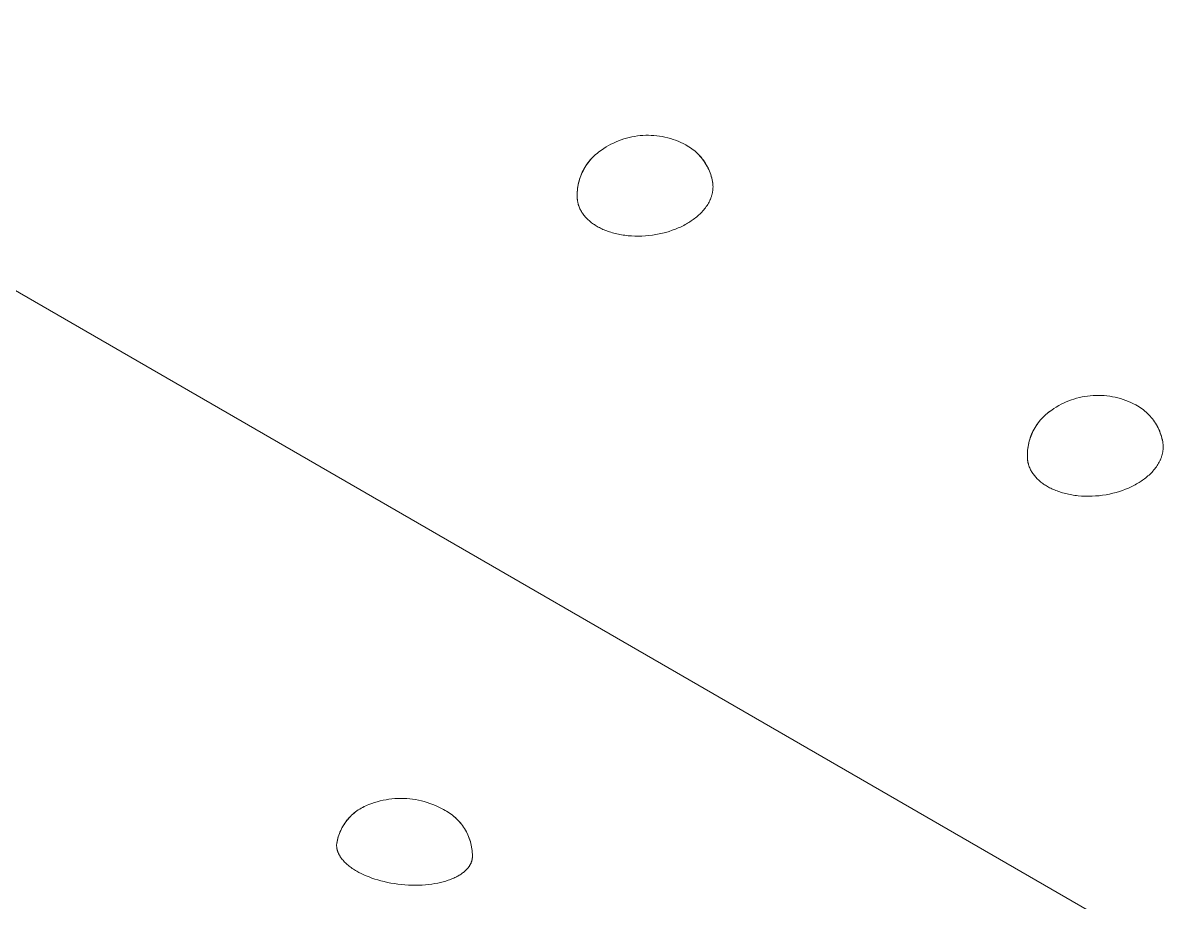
# Model space of a CAD drawing. Header units: inches. Extents: x -7 to 144, y -3 to 95.
# Drawn here: x 128.362 to 133.299, y 63.795 to 67.599 of the extents above; entities that cross this region are included whole.
import ezdxf

# ---------------------------------------------------------------- set-up
doc = ezdxf.new("R2010")
doc.units = ezdxf.units.IN
doc.layers.add('ZANO_R', color=7, linetype='Continuous', lineweight=0)

msp = doc.modelspace()

# ---------------------------------------------------------------- linework, layer by layer
at = {"layer": 'ZANO_R'}
for p, q in [((125.075, 68.32072), (133.14826, 63.65962)), ((130.93004, 67.08425), (130.94116, 67.08883)), ((130.93004, 67.08425), (130.94116, 67.08883)), ((130.94116, 67.08883), (130.95243, 67.09303)), ((130.94116, 67.08883), (130.95243, 67.09303)), ((130.95243, 67.09303), (130.96384, 67.09684)), ((130.95243, 67.09303), (130.96384, 67.09684)), ((130.96384, 67.09684), (130.97537, 67.10024)), ((130.96384, 67.09684), (130.97537, 67.10024)), ((130.97537, 67.10024), (130.98702, 67.10324)), ((130.97537, 67.10024), (130.98702, 67.10324)), ((130.98702, 67.10324), (130.99876, 67.10584)), ((130.98702, 67.10324), (130.99876, 67.10584)), ((130.99876, 67.10584), (131.01059, 67.10802)), ((130.99876, 67.10584), (131.01059, 67.10802)), ((131.01059, 67.10802), (131.02248, 67.10979)), ((131.01059, 67.10802), (131.02248, 67.10979)), ((131.02248, 67.10979), (131.03443, 67.11115)), ((131.02248, 67.10979), (131.03443, 67.11115)), ((131.03443, 67.11115), (131.04642, 67.11209)), ((131.03443, 67.11115), (131.04642, 67.11209)), ((131.04642, 67.11209), (131.05843, 67.11262)), ((131.04642, 67.11209), (131.05843, 67.11262)), ((131.05843, 67.11262), (131.07046, 67.11272)), ((131.05843, 67.11262), (131.07046, 67.11272)), ((131.07046, 67.11272), (131.08248, 67.11241)), ((131.07046, 67.11272), (131.08248, 67.11241)), ((131.08248, 67.11241), (131.09449, 67.11168)), ((131.08248, 67.11241), (131.09449, 67.11168)), ((131.09449, 67.11168), (131.10646, 67.11053)), ((131.09449, 67.11168), (131.10646, 67.11053)), ((131.10646, 67.11053), (131.11838, 67.10896)), ((131.10646, 67.11053), (131.11838, 67.10896)), ((131.11838, 67.10896), (131.13024, 67.10698)), ((131.11838, 67.10896), (131.13024, 67.10698)), ((131.13024, 67.10698), (131.14203, 67.1046)), ((131.13024, 67.10698), (131.14203, 67.1046)), ((131.14203, 67.1046), (131.15373, 67.1018)), ((131.14203, 67.1046), (131.15373, 67.1018)), ((131.15373, 67.1018), (131.16532, 67.09859)), ((131.15373, 67.1018), (131.16532, 67.09859)), ((131.16532, 67.09859), (131.17679, 67.09499)), ((131.16532, 67.09859), (131.17679, 67.09499)), ((131.17679, 67.09499), (131.18813, 67.09099)), ((131.17679, 67.09499), (131.18813, 67.09099)), ((131.18813, 67.09099), (131.19933, 67.08659)), ((131.18813, 67.09099), (131.19933, 67.08659)), ((131.19933, 67.08659), (131.21036, 67.08181)), ((131.19933, 67.08659), (131.21036, 67.08181)), ((130.84777, 67.03446), (130.85411, 67.03949)), ((130.8479, 67.03456), (130.8542, 67.03955)), ((130.85411, 67.03949), (130.86062, 67.0443)), ((130.8542, 67.03955), (130.86067, 67.04433)), ((130.86062, 67.0443), (130.86729, 67.04888)), ((130.86067, 67.04433), (130.86729, 67.04888)), ((130.86729, 67.04888), (130.87722, 67.05567)), ((130.86729, 67.04888), (130.87722, 67.05567)), ((130.87722, 67.05567), (130.88737, 67.06212)), ((130.87722, 67.05567), (130.88737, 67.06212)), ((130.88737, 67.06212), (130.89775, 67.0682)), ((130.88737, 67.06212), (130.89775, 67.0682)), ((130.89775, 67.0682), (130.90832, 67.07392)), ((130.89775, 67.0682), (130.90832, 67.07392)), ((130.90832, 67.07392), (130.91909, 67.07927)), ((130.90832, 67.07392), (130.91909, 67.07927)), ((130.91909, 67.07927), (130.93004, 67.08425)), ((130.91909, 67.07927), (130.93004, 67.08425)), ((131.21036, 67.08181), (131.22122, 67.07665)), ((131.21036, 67.08181), (131.22122, 67.07665)), ((131.22122, 67.07665), (131.2319, 67.07112)), ((131.22122, 67.07665), (131.2319, 67.07112)), ((131.2319, 67.07112), (131.23871, 67.06732)), ((131.2319, 67.07112), (131.23874, 67.06731)), ((131.23871, 67.06732), (131.24539, 67.06329)), ((131.23874, 67.06731), (131.24544, 67.06326)), ((131.24539, 67.06329), (131.25193, 67.05903)), ((131.24544, 67.06326), (131.25201, 67.05899)), ((131.25193, 67.05903), (131.25832, 67.05455)), ((131.25201, 67.05899), (131.25841, 67.05449)), ((131.25832, 67.05455), (131.26454, 67.04985)), ((131.25841, 67.05449), (131.26466, 67.04977)), ((131.26454, 67.04985), (131.27061, 67.04494)), ((131.26466, 67.04977), (131.27074, 67.04484)), ((131.27061, 67.04494), (131.27649, 67.03983)), ((131.27074, 67.04484), (131.27665, 67.0397)), ((131.27649, 67.03983), (131.2822, 67.03451)), ((131.27665, 67.0397), (131.28238, 67.03436)), ((130.79987, 66.98084), (130.80436, 66.9875)), ((130.804, 66.98703), (130.80873, 66.9936)), ((130.80436, 66.9875), (130.80908, 66.99401)), ((130.80873, 66.9936), (130.81369, 66.99999)), ((130.80908, 66.99401), (130.81401, 67.00036)), ((130.81369, 66.99999), (130.81887, 67.00622)), ((130.81401, 67.00036), (130.81916, 67.00653)), ((130.81887, 67.00622), (130.82425, 67.01226)), ((130.81916, 67.00653), (130.82452, 67.01252)), ((130.82425, 67.01226), (130.82984, 67.01811)), ((130.82452, 67.01252), (130.83008, 67.01833)), ((130.82984, 67.01811), (130.83563, 67.02377)), ((130.83008, 67.01833), (130.83584, 67.02394)), ((130.83563, 67.02377), (130.84161, 67.02922)), ((130.83584, 67.02394), (130.84178, 67.02935)), ((130.84161, 67.02922), (130.84777, 67.03446)), ((130.84178, 67.02935), (130.8479, 67.03456)), ((131.2822, 67.03451), (131.28773, 67.029)), ((131.28238, 67.03436), (131.28792, 67.02882)), ((131.28773, 67.029), (131.29306, 67.02331)), ((131.28792, 67.02882), (131.29326, 67.02309)), ((131.29306, 67.02331), (131.29819, 67.01743)), ((131.29326, 67.02309), (131.2984, 67.01719)), ((131.29819, 67.01743), (131.30311, 67.01138)), ((131.2984, 67.01719), (131.30333, 67.01111)), ((131.30311, 67.01138), (131.30782, 67.00516)), ((131.30333, 67.01111), (131.30805, 67.00486)), ((131.30782, 67.00516), (131.31232, 66.99879)), ((131.30805, 67.00486), (131.31255, 66.99845)), ((131.31232, 66.99879), (131.31659, 66.99226)), ((131.31255, 66.99845), (131.31683, 66.99189)), ((131.31659, 66.99226), (131.32064, 66.98559)), ((131.31683, 66.99189), (131.32088, 66.98519)), ((130.77513, 66.93044), (130.77791, 66.93798)), ((130.77755, 66.93709), (130.78058, 66.94459)), ((130.77791, 66.93798), (130.78095, 66.94542)), ((130.78058, 66.94459), (130.78387, 66.95199)), ((130.78095, 66.94542), (130.78425, 66.95276)), ((130.78387, 66.95199), (130.78741, 66.95927)), ((130.78425, 66.95276), (130.78779, 66.95997)), ((130.78741, 66.95927), (130.7912, 66.96642)), ((130.78779, 66.95997), (130.79158, 66.96706)), ((130.7912, 66.96642), (130.79523, 66.97344)), ((130.79158, 66.96706), (130.7956, 66.97402)), ((130.79523, 66.97344), (130.7995, 66.98031)), ((130.7956, 66.97402), (130.79987, 66.98084)), ((130.7995, 66.98031), (130.804, 66.98703)), ((131.32064, 66.98559), (131.32445, 66.97879)), ((131.32088, 66.98519), (131.32469, 66.97835)), ((131.32445, 66.97879), (131.32803, 66.97185)), ((131.32469, 66.97835), (131.32826, 66.97138)), ((131.32803, 66.97185), (131.33136, 66.9648)), ((131.32826, 66.97138), (131.33159, 66.9643)), ((131.33136, 66.9648), (131.33446, 66.95764)), ((131.33159, 66.9643), (131.33467, 66.9571)), ((131.33446, 66.95764), (131.3373, 66.95037)), ((131.33467, 66.9571), (131.33751, 66.9498)), ((131.3373, 66.95037), (131.33989, 66.94302)), ((131.33751, 66.9498), (131.34008, 66.9424)), ((131.33989, 66.94302), (131.34222, 66.93557)), ((131.34008, 66.9424), (131.3424, 66.93492)), ((130.7638, 66.88227), (130.76495, 66.89028)), ((130.76395, 66.88361), (130.76514, 66.89156)), ((130.76495, 66.89028), (130.76637, 66.89825)), ((130.76514, 66.89156), (130.76661, 66.89946)), ((130.76637, 66.89825), (130.76807, 66.90616)), ((130.76661, 66.89946), (130.76834, 66.90731)), ((130.76807, 66.90616), (130.77004, 66.91401)), ((130.76834, 66.90731), (130.77034, 66.9151)), ((130.77004, 66.91401), (130.77228, 66.92179)), ((130.77034, 66.9151), (130.7726, 66.92281)), ((130.77228, 66.92179), (130.77479, 66.92948)), ((130.7726, 66.92281), (130.77513, 66.93044)), ((130.77479, 66.92948), (130.77755, 66.93709)), ((131.34222, 66.93557), (131.3443, 66.92805)), ((131.3424, 66.93492), (131.34446, 66.92737)), ((131.3443, 66.92805), (131.34612, 66.92047)), ((131.34446, 66.92737), (131.34626, 66.91975)), ((131.34612, 66.92047), (131.34767, 66.91282)), ((131.34626, 66.91975), (131.34779, 66.91207)), ((131.34767, 66.91282), (131.34896, 66.90513)), ((131.34779, 66.91207), (131.34905, 66.90434)), ((131.34935, 66.90167), (131.34905, 66.90434)), ((131.34958, 66.89899), (131.34935, 66.90167)), ((131.34976, 66.8963), (131.34958, 66.89899)), ((131.34987, 66.89361), (131.34976, 66.8963)), ((131.34993, 66.89091), (131.34987, 66.89361)), ((131.34993, 66.88821), (131.34993, 66.89091)), ((130.76191, 66.85154), (130.76201, 66.85958)), ((130.76209, 66.84351), (130.76191, 66.85154)), ((130.76197, 66.84998), (130.76201, 66.85807)), ((130.76221, 66.84189), (130.76197, 66.84998)), ((130.76201, 66.85958), (130.76238, 66.86761)), ((130.76201, 66.85807), (130.76233, 66.86616)), ((130.76254, 66.83548), (130.76209, 66.84351)), ((130.76273, 66.83381), (130.76221, 66.84189)), ((130.76233, 66.86616), (130.76292, 66.87423)), ((130.76238, 66.86761), (130.76303, 66.87562)), ((130.76292, 66.87423), (130.7638, 66.88227)), ((130.76303, 66.87562), (130.76395, 66.88361)), ((131.33906, 66.83708), (131.34013, 66.83971)), ((131.34013, 66.83971), (131.34115, 66.84236)), ((131.34115, 66.84236), (131.34211, 66.84502)), ((131.34211, 66.84502), (131.34302, 66.84768)), ((131.34302, 66.84768), (131.34388, 66.85035)), ((131.34388, 66.85035), (131.34468, 66.85303)), ((131.34468, 66.85303), (131.34542, 66.85572)), ((131.34542, 66.85572), (131.34611, 66.85841)), ((131.34611, 66.85841), (131.34675, 66.86111)), ((131.34675, 66.86111), (131.34732, 66.86381)), ((131.34732, 66.86381), (131.34785, 66.86652)), ((131.34785, 66.86652), (131.34831, 66.86923)), ((131.34831, 66.86923), (131.34871, 66.87194)), ((131.34871, 66.87194), (131.34906, 66.87465)), ((131.34906, 66.87465), (131.34935, 66.87737)), ((131.34935, 66.87737), (131.34959, 66.88008)), ((131.34959, 66.88008), (131.34976, 66.88279)), ((131.34976, 66.88279), (131.34988, 66.8855)), ((131.34988, 66.8855), (131.34993, 66.88821)), ((130.76273, 66.83381), (130.76302, 66.83158)), ((130.76302, 66.83158), (130.76335, 66.82936)), ((130.76335, 66.82936), (130.76372, 66.82714)), ((130.76372, 66.82714), (130.76413, 66.82493)), ((130.76413, 66.82493), (130.76458, 66.82273)), ((130.76458, 66.82273), (130.76507, 66.82053)), ((130.76507, 66.82053), (130.7656, 66.81835)), ((130.7656, 66.81835), (130.76617, 66.81617)), ((130.76617, 66.81617), (130.76677, 66.814)), ((130.76677, 66.814), (130.76742, 66.81184)), ((130.76742, 66.81184), (130.76811, 66.80969)), ((130.76811, 66.80969), (130.76883, 66.80756)), ((130.76883, 66.80756), (130.77039, 66.80332)), ((130.77039, 66.80332), (130.7721, 66.79912)), ((130.7721, 66.79912), (130.77396, 66.79498)), ((130.77396, 66.79498), (130.77597, 66.79089)), ((130.77597, 66.79089), (130.77811, 66.78685)), ((131.30573, 66.78529), (131.30969, 66.78986)), ((131.30969, 66.78986), (131.31351, 66.79452)), ((131.31351, 66.79452), (131.31718, 66.79926)), ((131.31718, 66.79926), (131.32068, 66.80408)), ((131.32068, 66.80408), (131.32402, 66.80898)), ((131.32402, 66.80898), (131.32718, 66.81395)), ((131.32718, 66.81395), (131.33016, 66.81898)), ((131.33016, 66.81898), (131.33295, 66.82409)), ((131.33295, 66.82409), (131.33555, 66.82924)), ((131.33555, 66.82924), (131.33677, 66.83184)), ((131.33677, 66.83184), (131.33794, 66.83446)), ((131.33794, 66.83446), (131.33906, 66.83708)), ((130.77811, 66.78685), (130.78039, 66.78288)), ((130.78039, 66.78288), (130.78281, 66.77896)), ((130.78281, 66.77896), (130.78536, 66.77511)), ((130.78536, 66.77511), (130.78803, 66.77133)), ((130.78803, 66.77133), (130.79083, 66.76761)), ((130.79083, 66.76761), (130.79375, 66.76396)), ((130.79375, 66.76396), (130.79678, 66.76038)), ((130.79678, 66.76038), (130.79992, 66.75688)), ((130.79992, 66.75688), (130.80317, 66.75345)), ((130.80317, 66.75345), (130.80652, 66.7501)), ((130.80652, 66.7501), (130.80997, 66.74683)), ((130.80997, 66.74683), (130.81351, 66.74363)), ((130.81351, 66.74363), (130.81714, 66.74051)), ((130.81714, 66.74051), (130.82086, 66.73747)), ((131.25031, 66.73869), (131.25525, 66.74194)), ((131.25525, 66.74194), (131.26004, 66.74522)), ((131.26004, 66.74522), (131.26468, 66.74853)), ((131.26468, 66.74853), (131.26963, 66.75221)), ((131.26963, 66.75221), (131.27449, 66.75599)), ((131.27449, 66.75599), (131.27927, 66.75987)), ((131.27927, 66.75987), (131.28396, 66.76386)), ((131.28396, 66.76386), (131.28855, 66.76795)), ((131.28855, 66.76795), (131.29302, 66.77214)), ((131.29302, 66.77214), (131.29738, 66.77643)), ((131.29738, 66.77643), (131.30162, 66.78082)), ((131.30162, 66.78082), (131.30573, 66.78529)), ((130.82086, 66.73747), (130.82465, 66.73452)), ((130.82465, 66.73452), (130.82852, 66.73164)), ((130.82852, 66.73164), (130.83246, 66.72885)), ((130.83246, 66.72885), (130.83647, 66.72613)), ((130.83647, 66.72613), (130.84054, 66.7235)), ((130.84054, 66.7235), (130.84466, 66.72095)), ((130.84466, 66.72095), (130.84884, 66.71848)), ((130.84884, 66.71848), (130.85353, 66.71585)), ((130.85353, 66.71585), (130.85835, 66.71326)), ((130.85835, 66.71326), (130.86333, 66.71073)), ((130.86333, 66.71073), (130.86844, 66.70826)), ((130.86844, 66.70826), (130.87369, 66.70586)), ((130.87369, 66.70586), (130.87909, 66.70352)), ((130.87909, 66.70352), (130.88462, 66.70125)), ((130.88462, 66.70125), (130.89029, 66.69906)), ((130.89029, 66.69906), (130.89609, 66.69695)), ((130.89609, 66.69695), (130.90203, 66.69492)), ((130.90203, 66.69492), (130.90809, 66.69298)), ((130.90809, 66.69298), (130.91428, 66.69113)), ((130.91428, 66.69113), (130.9206, 66.68937)), ((131.13195, 66.68908), (131.14626, 66.69283)), ((131.14626, 66.69283), (131.16023, 66.697)), ((131.16023, 66.697), (131.17381, 66.70156)), ((131.17381, 66.70156), (131.18696, 66.70649)), ((131.18696, 66.70649), (131.19965, 66.71175)), ((131.19965, 66.71175), (131.20581, 66.71449)), ((131.20581, 66.71449), (131.21185, 66.71731)), ((131.21185, 66.71731), (131.21775, 66.72019)), ((131.21775, 66.72019), (131.22352, 66.72314)), ((131.22352, 66.72314), (131.22916, 66.72615)), ((131.22916, 66.72615), (131.23466, 66.72921)), ((131.23466, 66.72921), (131.24002, 66.73233)), ((131.24002, 66.73233), (131.24523, 66.73549)), ((131.24523, 66.73549), (131.25031, 66.73869)), ((130.9206, 66.68937), (130.92703, 66.68771)), ((130.92703, 66.68771), (130.93358, 66.68614)), ((130.93358, 66.68614), (130.94023, 66.68469)), ((130.94023, 66.68469), (130.947, 66.68333)), ((130.947, 66.68333), (130.95386, 66.68209)), ((130.95386, 66.68209), (130.96082, 66.68096)), ((130.96082, 66.68096), (130.96787, 66.67994)), ((130.96787, 66.67994), (130.975, 66.67904)), ((130.975, 66.67904), (130.98221, 66.67826)), ((130.98221, 66.67826), (130.99684, 66.67707)), ((130.99684, 66.67707), (131.01171, 66.67637)), ((131.01171, 66.67637), (131.02675, 66.67618)), ((131.02675, 66.67618), (131.04191, 66.67651)), ((131.04191, 66.67651), (131.05712, 66.67735)), ((131.05712, 66.67735), (131.07233, 66.67871)), ((131.07233, 66.67871), (131.08748, 66.68057)), ((131.08748, 66.68057), (131.10251, 66.68293)), ((131.10251, 66.68293), (131.11735, 66.68578)), ((131.11735, 66.68578), (131.13195, 66.68908)), ((132.85704, 65.94883), (132.86781, 65.95418)), ((132.85704, 65.94883), (132.86781, 65.95418)), ((132.86781, 65.95418), (132.87876, 65.95915)), ((132.86781, 65.95418), (132.87876, 65.95915)), ((132.87876, 65.95915), (132.88988, 65.96374)), ((132.87876, 65.95915), (132.88988, 65.96374)), ((132.88988, 65.96374), (132.90115, 65.96794)), ((132.88988, 65.96374), (132.90115, 65.96794)), ((132.90115, 65.96794), (132.91256, 65.97174)), ((132.90115, 65.96794), (132.91256, 65.97174)), ((132.91256, 65.97174), (132.92409, 65.97515)), ((132.91256, 65.97174), (132.92409, 65.97515)), ((132.92409, 65.97515), (132.93574, 65.97815)), ((132.92409, 65.97515), (132.93574, 65.97815)), ((132.93574, 65.97815), (132.94748, 65.98074)), ((132.93574, 65.97815), (132.94748, 65.98074)), ((132.94748, 65.98074), (132.95931, 65.98293)), ((132.94748, 65.98074), (132.95931, 65.98293)), ((132.95931, 65.98293), (132.9712, 65.9847)), ((132.95931, 65.98293), (132.9712, 65.9847)), ((132.9712, 65.9847), (132.98315, 65.98606)), ((132.9712, 65.9847), (132.98315, 65.98606)), ((132.98315, 65.98606), (132.99514, 65.987)), ((132.98315, 65.98606), (132.99514, 65.987)), ((132.99514, 65.987), (133.00715, 65.98752)), ((132.99514, 65.987), (133.00715, 65.98752)), ((133.00715, 65.98752), (133.01918, 65.98763)), ((133.00715, 65.98752), (133.01918, 65.98763)), ((133.01918, 65.98763), (133.0312, 65.98731)), ((133.01918, 65.98763), (133.0312, 65.98731)), ((133.0312, 65.98731), (133.04321, 65.98658)), ((133.0312, 65.98731), (133.04321, 65.98658)), ((133.04321, 65.98658), (133.05518, 65.98543)), ((133.04321, 65.98658), (133.05518, 65.98543)), ((133.05518, 65.98543), (133.0671, 65.98387)), ((133.05518, 65.98543), (133.0671, 65.98387)), ((133.0671, 65.98387), (133.07896, 65.98189)), ((133.0671, 65.98387), (133.07896, 65.98189)), ((133.07896, 65.98189), (133.09075, 65.9795)), ((133.07896, 65.98189), (133.09075, 65.9795)), ((133.09075, 65.9795), (133.10245, 65.9767)), ((133.09075, 65.9795), (133.10245, 65.9767)), ((133.10245, 65.9767), (133.11404, 65.9735)), ((133.10245, 65.9767), (133.11404, 65.9735)), ((133.11404, 65.9735), (133.12551, 65.96989)), ((133.11404, 65.9735), (133.12551, 65.96989)), ((133.12551, 65.96989), (133.13685, 65.96589)), ((133.12551, 65.96989), (133.13685, 65.96589)), ((133.13685, 65.96589), (133.14805, 65.9615)), ((133.13685, 65.96589), (133.14805, 65.9615)), ((133.14805, 65.9615), (133.15908, 65.95672)), ((133.14805, 65.9615), (133.15908, 65.95672)), ((133.15908, 65.95672), (133.16994, 65.95156)), ((133.15908, 65.95672), (133.16994, 65.95156)), ((133.16994, 65.95156), (133.18062, 65.94602)), ((133.16994, 65.95156), (133.18062, 65.94602)), ((132.78435, 65.89867), (132.79033, 65.90413)), ((132.78456, 65.89884), (132.7905, 65.90426)), ((132.79033, 65.90413), (132.79649, 65.90937)), ((132.7905, 65.90426), (132.79662, 65.90946)), ((132.79649, 65.90937), (132.80283, 65.9144)), ((132.79662, 65.90946), (132.80292, 65.91446)), ((132.80283, 65.9144), (132.80934, 65.91921)), ((132.80292, 65.91446), (132.80939, 65.91923)), ((132.80934, 65.91921), (132.81601, 65.92379)), ((132.80939, 65.91923), (132.81601, 65.92379)), ((132.81601, 65.92379), (132.82594, 65.93058)), ((132.81601, 65.92379), (132.82594, 65.93058)), ((132.82594, 65.93058), (132.83609, 65.93702)), ((132.82594, 65.93058), (132.83609, 65.93702)), ((132.83609, 65.93702), (132.84647, 65.94311)), ((132.83609, 65.93702), (132.84647, 65.94311)), ((132.84647, 65.94311), (132.85704, 65.94883)), ((132.84647, 65.94311), (132.85704, 65.94883)), ((133.18062, 65.94602), (133.18743, 65.94222)), ((133.18062, 65.94602), (133.18746, 65.94221)), ((133.18743, 65.94222), (133.19411, 65.9382)), ((133.18746, 65.94221), (133.19417, 65.93817)), ((133.19411, 65.9382), (133.20065, 65.93394)), ((133.19417, 65.93817), (133.20073, 65.93389)), ((133.20065, 65.93394), (133.20704, 65.92946)), ((133.20073, 65.93389), (133.20713, 65.92939)), ((133.20704, 65.92946), (133.21326, 65.92476)), ((133.20713, 65.92939), (133.21338, 65.92467)), ((133.21326, 65.92476), (133.21933, 65.91985)), ((133.21338, 65.92467), (133.21946, 65.91974)), ((133.21933, 65.91985), (133.22522, 65.91473)), ((133.21946, 65.91974), (133.22537, 65.9146)), ((133.22522, 65.91473), (133.23092, 65.90942)), ((133.22537, 65.9146), (133.2311, 65.90926)), ((133.23092, 65.90942), (133.23645, 65.90391)), ((133.2311, 65.90926), (133.23664, 65.90372)), ((133.23645, 65.90391), (133.24178, 65.89821)), ((133.23664, 65.90372), (133.24198, 65.898)), ((132.74395, 65.84834), (132.74822, 65.85522)), ((132.74432, 65.84893), (132.74859, 65.85574)), ((132.74822, 65.85522), (132.75272, 65.86194)), ((132.74859, 65.85574), (132.75308, 65.86241)), ((132.75272, 65.86194), (132.75746, 65.8685)), ((132.75308, 65.86241), (132.7578, 65.86892)), ((132.75746, 65.8685), (132.76241, 65.8749)), ((132.7578, 65.86892), (132.76273, 65.87526)), ((132.76241, 65.8749), (132.76759, 65.88112)), ((132.76273, 65.87526), (132.76788, 65.88143)), ((132.76759, 65.88112), (132.77297, 65.88716)), ((132.76788, 65.88143), (132.77324, 65.88743)), ((132.77297, 65.88716), (132.77856, 65.89302)), ((132.77324, 65.88743), (132.7788, 65.89323)), ((132.77856, 65.89302), (132.78435, 65.89867)), ((132.7788, 65.89323), (132.78456, 65.89884)), ((133.24178, 65.89821), (133.24691, 65.89233)), ((133.24198, 65.898), (133.24712, 65.89209)), ((133.24691, 65.89233), (133.25183, 65.88628)), ((133.24712, 65.89209), (133.25205, 65.88601)), ((133.25183, 65.88628), (133.25654, 65.88007)), ((133.25205, 65.88601), (133.25677, 65.87977)), ((133.25654, 65.88007), (133.26104, 65.87369)), ((133.25677, 65.87977), (133.26127, 65.87336)), ((133.26104, 65.87369), (133.26531, 65.86717)), ((133.26127, 65.87336), (133.26555, 65.8668)), ((133.26531, 65.86717), (133.26936, 65.8605)), ((133.26555, 65.8668), (133.2696, 65.8601)), ((133.26936, 65.8605), (133.27317, 65.85369)), ((133.2696, 65.8601), (133.27341, 65.85326)), ((133.27317, 65.85369), (133.27675, 65.84676)), ((133.27341, 65.85326), (133.27698, 65.84629)), ((132.721, 65.7967), (132.72351, 65.80439)), ((132.72132, 65.79772), (132.72385, 65.80535)), ((132.72351, 65.80439), (132.72628, 65.81199)), ((132.72385, 65.80535), (132.72663, 65.81289)), ((132.72628, 65.81199), (132.7293, 65.8195)), ((132.72663, 65.81289), (132.72967, 65.82033)), ((132.7293, 65.8195), (132.73259, 65.82689)), ((132.72967, 65.82033), (132.73297, 65.82766)), ((132.73259, 65.82689), (132.73613, 65.83417)), ((132.73297, 65.82766), (132.73651, 65.83488)), ((132.73613, 65.83417), (132.73992, 65.84132)), ((132.73651, 65.83488), (132.7403, 65.84197)), ((132.73992, 65.84132), (132.74395, 65.84834)), ((132.7403, 65.84197), (132.74432, 65.84893)), ((133.27675, 65.84676), (133.28009, 65.83971)), ((133.27698, 65.84629), (133.28031, 65.8392)), ((133.28009, 65.83971), (133.28318, 65.83255)), ((133.28031, 65.8392), (133.2834, 65.832)), ((133.28318, 65.83255), (133.28602, 65.82528)), ((133.2834, 65.832), (133.28623, 65.8247)), ((133.28602, 65.82528), (133.28861, 65.81792)), ((133.28623, 65.8247), (133.2888, 65.81731)), ((133.28861, 65.81792), (133.29094, 65.81048)), ((133.2888, 65.81731), (133.29112, 65.80983)), ((133.29094, 65.81048), (133.29302, 65.80296)), ((133.29112, 65.80983), (133.29318, 65.80228)), ((133.29302, 65.80296), (133.29484, 65.79537)), ((132.71165, 65.74913), (132.71252, 65.75718)), ((132.71175, 65.75053), (132.71267, 65.75851)), ((132.71252, 65.75718), (132.71367, 65.76519)), ((132.71267, 65.75851), (132.71386, 65.76646)), ((132.71367, 65.76519), (132.71509, 65.77316)), ((132.71386, 65.76646), (132.71533, 65.77437)), ((132.71509, 65.77316), (132.71679, 65.78107)), ((132.71533, 65.77437), (132.71706, 65.78222)), ((132.71679, 65.78107), (132.71876, 65.78892)), ((132.71706, 65.78222), (132.71906, 65.79)), ((132.71876, 65.78892), (132.721, 65.7967)), ((132.71906, 65.79), (132.72132, 65.79772)), ((133.29318, 65.80228), (133.29498, 65.79465)), ((133.29484, 65.79537), (133.29639, 65.78773)), ((133.29498, 65.79465), (133.29651, 65.78698)), ((133.29639, 65.78773), (133.29768, 65.78003)), ((133.29651, 65.78698), (133.29777, 65.77925)), ((133.29777, 65.77925), (133.29807, 65.77657)), ((133.29807, 65.77657), (133.2983, 65.77389)), ((133.29831, 65.75498), (133.29807, 65.75227)), ((133.2983, 65.77389), (133.29848, 65.77121)), ((133.29848, 65.7577), (133.29831, 65.75498)), ((133.29848, 65.77121), (133.29859, 65.76851)), ((133.2986, 65.7604), (133.29848, 65.7577)), ((133.29859, 65.76851), (133.29865, 65.76581)), ((133.29865, 65.76311), (133.2986, 65.7604)), ((133.29865, 65.76581), (133.29865, 65.76311)), ((132.71063, 65.72645), (132.71073, 65.73449)), ((132.71081, 65.71841), (132.71063, 65.72645)), ((132.71069, 65.72488), (132.71073, 65.73298)), ((132.71093, 65.7168), (132.71069, 65.72488)), ((132.71073, 65.73449), (132.7111, 65.74252)), ((132.71073, 65.73298), (132.71105, 65.74106)), ((132.71126, 65.71038), (132.71081, 65.71841)), ((132.71145, 65.70872), (132.71093, 65.7168)), ((132.71105, 65.74106), (132.71165, 65.74913)), ((132.7111, 65.74252), (132.71175, 65.75053)), ((132.71174, 65.70649), (132.71145, 65.70872)), ((132.71207, 65.70426), (132.71174, 65.70649)), ((132.71244, 65.70205), (132.71207, 65.70426)), ((133.28427, 65.70415), (133.28167, 65.69899)), ((133.28549, 65.70675), (133.28427, 65.70415)), ((133.28666, 65.70936), (133.28549, 65.70675)), ((133.28778, 65.71199), (133.28666, 65.70936)), ((133.28885, 65.71462), (133.28778, 65.71199)), ((133.28987, 65.71727), (133.28885, 65.71462)), ((133.29083, 65.71992), (133.28987, 65.71727)), ((133.29174, 65.72259), (133.29083, 65.71992)), ((133.2926, 65.72526), (133.29174, 65.72259)), ((133.2934, 65.72794), (133.2926, 65.72526)), ((133.29414, 65.73063), (133.2934, 65.72794)), ((133.29483, 65.73332), (133.29414, 65.73063)), ((133.29547, 65.73602), (133.29483, 65.73332)), ((133.29605, 65.73872), (133.29547, 65.73602)), ((133.29657, 65.74143), (133.29605, 65.73872)), ((133.29703, 65.74413), (133.29657, 65.74143)), ((133.29744, 65.74685), (133.29703, 65.74413)), ((133.29778, 65.74956), (133.29744, 65.74685)), ((133.29807, 65.75227), (133.29778, 65.74956)), ((132.71285, 65.69983), (132.71244, 65.70205)), ((132.7133, 65.69763), (132.71285, 65.69983)), ((132.71379, 65.69544), (132.7133, 65.69763)), ((132.71432, 65.69325), (132.71379, 65.69544)), ((132.71489, 65.69107), (132.71432, 65.69325)), ((132.71549, 65.68891), (132.71489, 65.69107)), ((132.71614, 65.68675), (132.71549, 65.68891)), ((132.71683, 65.6846), (132.71614, 65.68675)), ((132.71755, 65.68246), (132.71683, 65.6846)), ((132.71911, 65.67822), (132.71755, 65.68246)), ((132.72082, 65.67403), (132.71911, 65.67822)), ((132.72268, 65.66988), (132.72082, 65.67403)), ((132.72469, 65.66579), (132.72268, 65.66988)), ((132.72683, 65.66176), (132.72469, 65.66579)), ((132.72911, 65.65778), (132.72683, 65.66176)), ((132.73153, 65.65387), (132.72911, 65.65778)), ((133.25034, 65.65572), (133.24611, 65.65134)), ((133.25445, 65.6602), (133.25034, 65.65572)), ((133.25841, 65.66477), (133.25445, 65.6602)), ((133.26223, 65.66943), (133.25841, 65.66477)), ((133.2659, 65.67417), (133.26223, 65.66943)), ((133.2694, 65.67899), (133.2659, 65.67417)), ((133.27274, 65.68388), (133.2694, 65.67899)), ((133.2759, 65.68885), (133.27274, 65.68388)), ((133.27888, 65.69389), (133.2759, 65.68885)), ((133.28167, 65.69899), (133.27888, 65.69389)), ((132.73408, 65.65002), (132.73153, 65.65387)), ((132.73675, 65.64623), (132.73408, 65.65002)), ((132.73955, 65.64251), (132.73675, 65.64623)), ((132.74247, 65.63887), (132.73955, 65.64251)), ((132.7455, 65.63529), (132.74247, 65.63887)), ((132.74864, 65.63179), (132.7455, 65.63529)), ((132.75189, 65.62836), (132.74864, 65.63179)), ((132.75524, 65.62501), (132.75189, 65.62836)), ((132.75869, 65.62173), (132.75524, 65.62501)), ((132.76223, 65.61854), (132.75869, 65.62173)), ((132.76586, 65.61542), (132.76223, 65.61854)), ((132.76958, 65.61238), (132.76586, 65.61542)), ((132.77337, 65.60942), (132.76958, 65.61238)), ((132.77724, 65.60655), (132.77337, 65.60942)), ((132.78118, 65.60375), (132.77724, 65.60655)), ((133.18874, 65.60723), (133.18338, 65.60412)), ((133.19395, 65.61039), (133.18874, 65.60723)), ((133.19903, 65.6136), (133.19395, 65.61039)), ((133.20397, 65.61684), (133.19903, 65.6136)), ((133.20876, 65.62013), (133.20397, 65.61684)), ((133.2134, 65.62344), (133.20876, 65.62013)), ((133.21835, 65.62711), (133.2134, 65.62344)), ((133.22321, 65.63089), (133.21835, 65.62711)), ((133.22799, 65.63478), (133.22321, 65.63089)), ((133.23268, 65.63877), (133.22799, 65.63478)), ((133.23727, 65.64286), (133.23268, 65.63877)), ((133.24174, 65.64705), (133.23727, 65.64286)), ((133.24611, 65.65134), (133.24174, 65.64705)), ((132.78519, 65.60104), (132.78118, 65.60375)), ((132.78926, 65.59841), (132.78519, 65.60104)), ((132.79338, 65.59586), (132.78926, 65.59841)), ((132.79756, 65.59339), (132.79338, 65.59586)), ((132.80225, 65.59075), (132.79756, 65.59339)), ((132.80707, 65.58817), (132.80225, 65.59075)), ((132.81205, 65.58564), (132.80707, 65.58817)), ((132.81716, 65.58317), (132.81205, 65.58564)), ((132.82241, 65.58076), (132.81716, 65.58317)), ((132.82781, 65.57843), (132.82241, 65.58076)), ((132.83334, 65.57616), (132.82781, 65.57843)), ((132.83901, 65.57397), (132.83334, 65.57616)), ((132.84481, 65.57186), (132.83901, 65.57397)), ((132.85075, 65.56983), (132.84481, 65.57186)), ((132.85681, 65.56789), (132.85075, 65.56983)), ((132.863, 65.56603), (132.85681, 65.56789)), ((132.86932, 65.56428), (132.863, 65.56603)), ((132.87575, 65.56261), (132.86932, 65.56428)), ((132.8823, 65.56105), (132.87575, 65.56261)), ((132.88895, 65.55959), (132.8823, 65.56105)), ((132.89572, 65.55824), (132.88895, 65.55959)), ((132.90258, 65.557), (132.89572, 65.55824)), ((132.90954, 65.55586), (132.90258, 65.557)), ((132.91659, 65.55485), (132.90954, 65.55586)), ((133.05123, 65.55784), (133.0362, 65.55548)), ((133.06607, 65.56068), (133.05123, 65.55784)), ((133.08067, 65.56399), (133.06607, 65.56068)), ((133.09498, 65.56774), (133.08067, 65.56399)), ((133.10895, 65.57191), (133.09498, 65.56774)), ((133.12253, 65.57647), (133.10895, 65.57191)), ((133.13568, 65.58139), (133.12253, 65.57647)), ((133.14837, 65.58665), (133.13568, 65.58139)), ((133.15453, 65.5894), (133.14837, 65.58665)), ((133.16057, 65.59222), (133.15453, 65.5894)), ((133.16647, 65.5951), (133.16057, 65.59222)), ((133.17224, 65.59805), (133.16647, 65.5951)), ((133.17788, 65.60106), (133.17224, 65.59805)), ((133.18338, 65.60412), (133.17788, 65.60106)), ((132.92372, 65.55395), (132.91659, 65.55485)), ((132.93093, 65.55317), (132.92372, 65.55395)), ((132.94556, 65.55197), (132.93093, 65.55317)), ((132.96043, 65.55128), (132.94556, 65.55197)), ((132.97547, 65.55109), (132.96043, 65.55128)), ((132.99063, 65.55142), (132.97547, 65.55109)), ((133.00584, 65.55226), (132.99063, 65.55142)), ((133.02106, 65.55362), (133.00584, 65.55226)), ((133.0362, 65.55548), (133.02106, 65.55362)), ((129.87242, 64.22153), (129.88458, 64.2257)), ((129.87242, 64.22153), (129.88458, 64.2257)), ((129.87242, 64.22153), (129.88458, 64.2257)), ((129.88458, 64.2257), (129.89688, 64.22945)), ((129.88458, 64.2257), (129.89688, 64.22945)), ((129.88458, 64.2257), (129.89688, 64.22945)), ((129.89688, 64.22945), (129.9093, 64.23278)), ((129.89688, 64.22945), (129.9093, 64.23278)), ((129.89688, 64.22945), (129.9093, 64.23278)), ((129.9093, 64.23278), (129.92182, 64.23568)), ((129.9093, 64.23278), (129.92182, 64.23568)), ((129.9093, 64.23278), (129.92182, 64.23568)), ((129.92182, 64.23568), (129.93444, 64.23814)), ((129.92182, 64.23568), (129.93444, 64.23814)), ((129.92182, 64.23568), (129.93444, 64.23814)), ((129.93444, 64.23814), (129.94714, 64.24017)), ((129.93444, 64.23814), (129.94714, 64.24017)), ((129.93444, 64.23814), (129.94714, 64.24017)), ((129.94714, 64.24017), (129.9599, 64.24176)), ((129.94714, 64.24017), (129.9599, 64.24176)), ((129.94714, 64.24017), (129.9599, 64.24176)), ((129.9599, 64.24176), (129.9727, 64.24291)), ((129.9599, 64.24176), (129.9727, 64.24291)), ((129.9599, 64.24176), (129.9727, 64.24291)), ((129.9727, 64.24291), (129.98554, 64.24362)), ((129.9727, 64.24291), (129.98554, 64.24362)), ((129.9727, 64.24291), (129.98554, 64.24362)), ((129.98554, 64.24362), (129.99839, 64.24388)), ((129.98554, 64.24362), (129.99839, 64.24388)), ((129.98554, 64.24362), (129.99839, 64.24388)), ((129.99839, 64.24388), (130.01125, 64.24371)), ((129.99839, 64.24388), (130.01125, 64.24371)), ((129.99839, 64.24388), (130.01125, 64.24371)), ((130.01125, 64.24371), (130.02409, 64.24309)), ((130.01125, 64.24371), (130.02409, 64.24309)), ((130.01125, 64.24371), (130.02409, 64.24309)), ((130.02409, 64.24309), (130.03691, 64.24202)), ((130.02409, 64.24309), (130.03691, 64.24202)), ((130.02409, 64.24309), (130.03691, 64.24202)), ((130.03691, 64.24202), (130.04967, 64.24052)), ((130.03691, 64.24202), (130.04967, 64.24052)), ((130.03691, 64.24202), (130.04967, 64.24052)), ((130.04967, 64.24052), (130.06238, 64.23858)), ((130.04967, 64.24052), (130.06238, 64.23858)), ((130.04967, 64.24052), (130.06238, 64.23858)), ((130.06238, 64.23858), (130.07502, 64.2362)), ((130.06238, 64.23858), (130.07502, 64.2362)), ((130.06238, 64.23858), (130.07502, 64.2362)), ((130.07502, 64.2362), (130.08756, 64.23338)), ((130.07502, 64.2362), (130.08756, 64.23338)), ((130.07502, 64.2362), (130.08756, 64.23338)), ((130.08756, 64.23338), (130.10001, 64.23014)), ((130.08756, 64.23338), (130.10001, 64.23014)), ((130.08756, 64.23338), (130.10001, 64.23014)), ((130.10001, 64.23014), (130.11233, 64.22647)), ((130.10001, 64.23014), (130.11233, 64.22647)), ((130.10001, 64.23014), (130.11233, 64.22647)), ((130.11233, 64.22647), (130.12452, 64.22238)), ((130.11233, 64.22647), (130.12452, 64.22238)), ((130.11233, 64.22647), (130.12452, 64.22238)), ((129.78542, 64.17077), (129.79087, 64.17576)), ((129.78576, 64.17106), (129.79119, 64.17601)), ((129.78576, 64.17106), (129.79119, 64.17601)), ((129.79087, 64.17576), (129.79649, 64.18056)), ((129.79119, 64.17601), (129.79679, 64.18078)), ((129.79119, 64.17601), (129.79679, 64.18078)), ((129.79649, 64.18056), (129.80227, 64.18516)), ((129.79679, 64.18078), (129.80256, 64.18535)), ((129.79679, 64.18078), (129.80256, 64.18535)), ((129.80227, 64.18516), (129.80821, 64.18956)), ((129.80256, 64.18535), (129.80847, 64.18972)), ((129.80256, 64.18535), (129.80847, 64.18972)), ((129.80821, 64.18956), (129.8143, 64.19376)), ((129.80847, 64.18972), (129.81453, 64.19388)), ((129.80847, 64.18972), (129.81453, 64.19388)), ((129.8143, 64.19376), (129.82052, 64.19774)), ((129.81453, 64.19388), (129.82073, 64.19784)), ((129.81453, 64.19388), (129.82073, 64.19784)), ((129.82052, 64.19774), (129.82688, 64.2015)), ((129.82073, 64.19784), (129.82705, 64.20158)), ((129.82073, 64.19784), (129.82705, 64.20158)), ((129.82688, 64.2015), (129.83337, 64.20505)), ((129.82705, 64.20158), (129.83351, 64.2051)), ((129.82705, 64.20158), (129.83351, 64.2051)), ((129.83337, 64.20505), (129.83997, 64.20837)), ((129.83351, 64.2051), (129.84008, 64.2084)), ((129.83351, 64.2051), (129.84008, 64.2084)), ((129.83997, 64.20837), (129.84669, 64.21146)), ((129.84008, 64.2084), (129.84676, 64.21148)), ((129.84008, 64.2084), (129.84676, 64.21148)), ((129.84669, 64.21146), (129.8535, 64.21431)), ((129.84676, 64.21148), (129.85354, 64.21432)), ((129.84676, 64.21148), (129.85354, 64.21432)), ((129.8535, 64.21431), (129.86041, 64.21693)), ((129.85354, 64.21432), (129.86041, 64.21693)), ((129.85354, 64.21432), (129.86041, 64.21693)), ((129.86041, 64.21693), (129.87242, 64.22153)), ((129.86041, 64.21693), (129.87242, 64.22153)), ((129.86041, 64.21693), (129.87242, 64.22153)), ((130.12452, 64.22238), (130.13656, 64.21787)), ((130.12452, 64.22238), (130.13656, 64.21787)), ((130.12452, 64.22238), (130.13656, 64.21787)), ((130.13656, 64.21787), (130.14843, 64.21294)), ((130.13656, 64.21787), (130.14843, 64.21294)), ((130.13656, 64.21787), (130.14843, 64.21294)), ((130.14843, 64.21294), (130.16013, 64.20762)), ((130.14843, 64.21294), (130.16013, 64.20762)), ((130.14843, 64.21294), (130.16013, 64.20762)), ((130.16013, 64.20762), (130.17164, 64.20189)), ((130.16013, 64.20762), (130.17164, 64.20189)), ((130.16013, 64.20762), (130.17164, 64.20189)), ((130.17164, 64.20189), (130.18295, 64.19577)), ((130.17164, 64.20189), (130.18295, 64.19577)), ((130.17164, 64.20189), (130.18295, 64.19577)), ((130.18295, 64.19577), (130.18989, 64.19222)), ((130.18295, 64.19577), (130.18989, 64.19222)), ((130.18295, 64.19577), (130.18991, 64.19221)), ((130.18989, 64.19222), (130.19669, 64.18844)), ((130.18989, 64.19222), (130.19669, 64.18844)), ((130.18991, 64.19221), (130.19673, 64.18842)), ((130.19669, 64.18844), (130.20336, 64.18442)), ((130.19669, 64.18844), (130.20336, 64.18442)), ((130.19673, 64.18842), (130.20343, 64.18439)), ((130.20336, 64.18442), (130.20989, 64.18018)), ((130.20336, 64.18442), (130.20989, 64.18018)), ((130.20343, 64.18439), (130.20997, 64.18013)), ((130.20989, 64.18018), (130.21627, 64.1757)), ((130.20989, 64.18018), (130.21627, 64.1757)), ((130.20997, 64.18013), (130.21637, 64.17565)), ((130.21627, 64.1757), (130.22249, 64.17101)), ((130.21627, 64.1757), (130.22249, 64.17101)), ((130.21637, 64.17565), (130.2226, 64.17094)), ((129.74492, 64.11834), (129.74859, 64.12475)), ((129.7453, 64.11902), (129.74898, 64.12539)), ((129.7453, 64.11902), (129.74898, 64.12539)), ((129.74859, 64.12475), (129.75248, 64.13103)), ((129.74898, 64.12539), (129.75287, 64.13162)), ((129.74898, 64.12539), (129.75287, 64.13162)), ((129.75248, 64.13103), (129.75659, 64.13718)), ((129.75287, 64.13162), (129.75698, 64.13772)), ((129.75287, 64.13162), (129.75698, 64.13772)), ((129.75659, 64.13718), (129.7609, 64.14318)), ((129.75698, 64.13772), (129.76129, 64.14368)), ((129.75698, 64.13772), (129.76129, 64.14368)), ((129.7609, 64.14318), (129.76542, 64.14903)), ((129.76129, 64.14368), (129.7658, 64.14948)), ((129.76129, 64.14368), (129.7658, 64.14948)), ((129.76542, 64.14903), (129.77014, 64.15472)), ((129.7658, 64.14948), (129.77051, 64.15513)), ((129.7658, 64.14948), (129.77051, 64.15513)), ((129.77014, 64.15472), (129.77504, 64.16024)), ((129.77051, 64.15513), (129.77541, 64.16061)), ((129.77051, 64.15513), (129.77541, 64.16061)), ((129.77504, 64.16024), (129.78014, 64.1656)), ((129.77541, 64.16061), (129.7805, 64.16592)), ((129.77541, 64.16061), (129.7805, 64.16592)), ((129.78014, 64.1656), (129.78542, 64.17077)), ((129.7805, 64.16592), (129.78576, 64.17106)), ((129.7805, 64.16592), (129.78576, 64.17106)), ((130.22249, 64.17101), (130.22854, 64.16611)), ((130.22249, 64.17101), (130.22854, 64.16611)), ((130.2226, 64.17094), (130.22866, 64.16602)), ((130.22854, 64.16611), (130.23441, 64.161)), ((130.22854, 64.16611), (130.23441, 64.161)), ((130.22866, 64.16602), (130.23455, 64.1609)), ((130.23441, 64.161), (130.24011, 64.15569)), ((130.23441, 64.161), (130.24011, 64.15569)), ((130.23455, 64.1609), (130.24026, 64.15557)), ((130.24011, 64.15569), (130.24562, 64.15018)), ((130.24011, 64.15569), (130.24562, 64.15018)), ((130.24026, 64.15557), (130.24578, 64.15004)), ((130.24562, 64.15018), (130.25093, 64.14449)), ((130.24562, 64.15018), (130.25093, 64.14449)), ((130.24578, 64.15004), (130.2511, 64.14432)), ((130.25093, 64.14449), (130.25604, 64.13861)), ((130.25093, 64.14449), (130.25604, 64.13861)), ((130.2511, 64.14432), (130.25622, 64.13842)), ((130.25604, 64.13861), (130.26094, 64.13256)), ((130.25604, 64.13861), (130.26094, 64.13256)), ((130.25622, 64.13842), (130.26113, 64.13235)), ((130.26094, 64.13256), (130.26563, 64.12635)), ((130.26094, 64.13256), (130.26563, 64.12635)), ((130.26113, 64.13235), (130.26583, 64.12611)), ((130.26563, 64.12635), (130.27011, 64.11997)), ((130.26563, 64.12635), (130.27011, 64.11997)), ((130.26583, 64.12611), (130.2703, 64.11971)), ((129.72566, 64.07045), (129.7277, 64.07756)), ((129.7259, 64.07148), (129.72796, 64.07853)), ((129.7259, 64.07148), (129.72796, 64.07853)), ((129.7277, 64.07756), (129.72998, 64.08459)), ((129.72796, 64.07853), (129.73027, 64.08552)), ((129.72796, 64.07853), (129.73027, 64.08552)), ((129.72998, 64.08459), (129.7325, 64.09154)), ((129.73027, 64.08552), (129.73281, 64.09241)), ((129.73027, 64.08552), (129.73281, 64.09241)), ((129.7325, 64.09154), (129.73525, 64.09839)), ((129.73281, 64.09241), (129.73559, 64.09922)), ((129.73281, 64.09241), (129.73559, 64.09922)), ((129.73525, 64.09839), (129.73825, 64.10515)), ((129.73559, 64.09922), (129.7386, 64.10593)), ((129.73559, 64.09922), (129.7386, 64.10593)), ((129.73825, 64.10515), (129.74147, 64.1118)), ((129.7386, 64.10593), (129.74184, 64.11253)), ((129.7386, 64.10593), (129.74184, 64.11253)), ((129.74147, 64.1118), (129.74492, 64.11834)), ((129.74184, 64.11253), (129.7453, 64.11902)), ((129.74184, 64.11253), (129.7453, 64.11902)), ((130.27011, 64.11997), (130.27435, 64.11344)), ((130.27011, 64.11997), (130.27435, 64.11344)), ((130.2703, 64.11971), (130.27455, 64.11316)), ((130.27435, 64.11344), (130.27837, 64.10677)), ((130.27435, 64.11344), (130.27837, 64.10677)), ((130.27455, 64.11316), (130.27857, 64.10646)), ((130.27837, 64.10677), (130.28215, 64.09996)), ((130.27837, 64.10677), (130.28215, 64.09996)), ((130.27857, 64.10646), (130.28235, 64.09962)), ((130.28215, 64.09996), (130.2857, 64.09303)), ((130.28215, 64.09996), (130.2857, 64.09303)), ((130.28235, 64.09962), (130.28589, 64.09266)), ((130.2857, 64.09303), (130.289, 64.08598)), ((130.2857, 64.09303), (130.289, 64.08598)), ((130.28589, 64.09266), (130.28918, 64.08558)), ((130.289, 64.08598), (130.29205, 64.07881)), ((130.289, 64.08598), (130.29205, 64.07881)), ((130.28918, 64.08558), (130.29223, 64.07839)), ((130.29205, 64.07881), (130.29486, 64.07155)), ((130.29205, 64.07881), (130.29486, 64.07155)), ((130.29223, 64.07839), (130.29502, 64.0711)), ((129.72063, 64.04065), (129.72064, 64.04269)), ((129.72067, 64.0386), (129.72063, 64.04065)), ((129.72064, 64.04269), (129.72072, 64.04472)), ((129.72076, 64.03655), (129.72067, 64.0386)), ((129.72072, 64.04472), (129.72085, 64.04675)), ((129.72091, 64.0345), (129.72076, 64.03655)), ((129.72085, 64.04675), (129.72103, 64.04878)), ((129.72112, 64.03244), (129.72091, 64.0345)), ((129.72103, 64.04878), (129.72233, 64.05606)), ((129.72138, 64.03038), (129.72112, 64.03244)), ((129.72116, 64.04994), (129.72249, 64.05717)), ((129.72116, 64.04994), (129.72249, 64.05717)), ((129.7217, 64.02832), (129.72138, 64.03038)), ((129.72208, 64.02626), (129.7217, 64.02832)), ((129.72251, 64.0242), (129.72208, 64.02626)), ((129.72233, 64.05606), (129.72387, 64.06328)), ((129.72249, 64.05717), (129.72407, 64.06435)), ((129.72249, 64.05717), (129.72407, 64.06435)), ((129.72387, 64.06328), (129.72566, 64.07045)), ((129.72407, 64.06435), (129.7259, 64.07148)), ((129.72407, 64.06435), (129.7259, 64.07148)), ((130.29486, 64.07155), (130.29741, 64.06419)), ((130.29486, 64.07155), (130.29741, 64.06419)), ((130.29502, 64.0711), (130.29756, 64.06371)), ((130.29741, 64.06419), (130.2997, 64.05675)), ((130.29741, 64.06419), (130.2997, 64.05675)), ((130.29756, 64.06371), (130.29984, 64.05624)), ((130.2997, 64.05675), (130.30173, 64.04923)), ((130.2997, 64.05675), (130.30173, 64.04923)), ((130.29984, 64.05624), (130.30185, 64.0487)), ((130.30173, 64.04923), (130.3035, 64.04164)), ((130.30173, 64.04923), (130.3035, 64.04164)), ((130.30185, 64.0487), (130.3036, 64.04108)), ((130.3035, 64.04164), (130.305, 64.034)), ((130.3035, 64.04164), (130.305, 64.034)), ((130.3036, 64.04108), (130.30509, 64.03342)), ((130.305, 64.034), (130.30624, 64.02631)), ((130.305, 64.034), (130.30624, 64.02631)), ((130.30509, 64.03342), (130.3063, 64.0257)), ((130.30624, 64.02631), (130.30721, 64.01859)), ((130.30624, 64.02631), (130.30721, 64.01859)), ((130.3063, 64.0257), (130.30725, 64.01795)), ((129.723, 64.02214), (129.72251, 64.0242)), ((129.72354, 64.02008), (129.723, 64.02214)), ((129.72413, 64.01803), (129.72354, 64.02008)), ((129.72478, 64.01597), (129.72413, 64.01803)), ((129.72549, 64.01392), (129.72478, 64.01597)), ((129.72624, 64.01187), (129.72549, 64.01392)), ((129.72705, 64.00982), (129.72624, 64.01187)), ((129.72792, 64.00778), (129.72705, 64.00982)), ((129.72883, 64.00575), (129.72792, 64.00778)), ((129.7298, 64.00371), (129.72883, 64.00575)), ((129.73082, 64.00169), (129.7298, 64.00371)), ((129.73189, 63.99967), (129.73082, 64.00169)), ((129.73301, 63.99766), (129.73189, 63.99967)), ((129.73417, 63.99566), (129.73301, 63.99766)), ((129.73539, 63.99366), (129.73417, 63.99566)), ((129.73666, 63.99167), (129.73539, 63.99366)), ((129.73797, 63.9897), (129.73666, 63.99167)), ((129.73933, 63.98773), (129.73797, 63.9897)), ((129.74074, 63.98577), (129.73933, 63.98773)), ((129.74219, 63.98382), (129.74074, 63.98577)), ((129.74522, 63.97996), (129.74219, 63.98382)), ((129.74843, 63.97615), (129.74522, 63.97996)), ((129.75181, 63.97238), (129.74843, 63.97615)), ((130.30644, 63.97628), (130.30598, 63.97456)), ((130.30686, 63.97801), (130.30644, 63.97628)), ((130.30723, 63.97975), (130.30686, 63.97801)), ((130.30721, 64.01859), (130.30791, 64.01083)), ((130.30721, 64.01859), (130.30791, 64.01083)), ((130.30757, 63.98149), (130.30723, 63.97975)), ((130.30725, 64.01795), (130.30792, 64.01017)), ((130.30786, 63.98324), (130.30757, 63.98149)), ((130.30811, 63.98499), (130.30786, 63.98324)), ((130.30791, 64.01083), (130.30834, 64.00305)), ((130.30791, 64.01083), (130.30834, 64.00305)), ((130.30792, 64.01017), (130.30833, 64.00237)), ((130.30832, 63.98675), (130.30811, 63.98499)), ((130.30846, 63.99456), (130.30832, 63.98675)), ((130.30833, 64.00237), (130.30846, 63.99456)), ((130.30834, 64.00305), (130.3085, 63.99527)), ((130.30834, 64.00305), (130.3085, 63.99527)), ((130.3085, 63.99527), (130.30839, 63.98748)), ((130.3085, 63.99527), (130.30839, 63.98748)), ((129.75534, 63.96868), (129.75181, 63.97238)), ((129.75903, 63.96502), (129.75534, 63.96868)), ((129.76286, 63.96143), (129.75903, 63.96502)), ((129.76683, 63.9579), (129.76286, 63.96143)), ((129.77093, 63.95444), (129.76683, 63.9579)), ((129.77516, 63.95104), (129.77093, 63.95444)), ((129.7795, 63.94771), (129.77516, 63.95104)), ((129.78396, 63.94446), (129.7795, 63.94771)), ((129.78851, 63.94127), (129.78396, 63.94446)), ((129.79317, 63.93816), (129.78851, 63.94127)), ((129.79791, 63.93512), (129.79317, 63.93816)), ((129.80273, 63.93216), (129.79791, 63.93512)), ((129.80762, 63.92928), (129.80273, 63.93216)), ((129.81714, 63.92399), (129.80762, 63.92928)), ((130.27588, 63.92925), (130.27275, 63.92654)), ((130.27889, 63.93202), (130.27588, 63.92925)), ((130.28178, 63.93485), (130.27889, 63.93202)), ((130.28454, 63.93774), (130.28178, 63.93485)), ((130.28718, 63.94069), (130.28454, 63.93774)), ((130.28844, 63.94218), (130.28718, 63.94069)), ((130.28967, 63.94369), (130.28844, 63.94218)), ((130.29087, 63.94521), (130.28967, 63.94369)), ((130.29203, 63.94674), (130.29087, 63.94521)), ((130.29315, 63.94829), (130.29203, 63.94674)), ((130.29424, 63.94985), (130.29315, 63.94829)), ((130.2953, 63.95142), (130.29424, 63.94985)), ((130.29631, 63.95301), (130.2953, 63.95142)), ((130.29729, 63.9546), (130.29631, 63.95301)), ((130.29823, 63.95621), (130.29729, 63.9546)), ((130.29913, 63.95783), (130.29823, 63.95621)), ((130.3, 63.95946), (130.29913, 63.95783)), ((130.30082, 63.9611), (130.3, 63.95946)), ((130.30161, 63.96275), (130.30082, 63.9611)), ((130.30235, 63.96441), (130.30161, 63.96275)), ((130.30306, 63.96608), (130.30235, 63.96441)), ((130.30372, 63.96776), (130.30306, 63.96608)), ((130.30435, 63.96945), (130.30372, 63.96776)), ((130.30493, 63.97114), (130.30435, 63.96945)), ((130.30547, 63.97285), (130.30493, 63.97114)), ((130.30598, 63.97456), (130.30547, 63.97285)), ((129.82722, 63.9188), (129.81714, 63.92399)), ((129.83787, 63.91374), (129.82722, 63.9188)), ((129.84907, 63.90882), (129.83787, 63.91374)), ((129.86081, 63.90407), (129.84907, 63.90882)), ((129.87306, 63.89952), (129.86081, 63.90407)), ((129.88581, 63.8952), (129.87306, 63.89952)), ((129.89901, 63.89112), (129.88581, 63.8952)), ((129.91264, 63.88731), (129.89901, 63.89112)), ((129.92665, 63.8838), (129.91264, 63.88731)), ((129.94099, 63.8806), (129.92665, 63.8838)), ((129.95562, 63.87774), (129.94099, 63.8806)), ((129.97049, 63.87523), (129.95562, 63.87774)), ((130.15843, 63.87752), (130.14574, 63.87516)), ((130.17063, 63.88019), (130.15843, 63.87752)), ((130.1823, 63.88313), (130.17063, 63.88019)), ((130.19344, 63.88633), (130.1823, 63.88313)), ((130.20402, 63.88976), (130.19344, 63.88633)), ((130.20909, 63.89155), (130.20402, 63.88976)), ((130.21403, 63.8934), (130.20909, 63.89155)), ((130.21882, 63.89529), (130.21403, 63.8934)), ((130.22346, 63.89722), (130.21882, 63.89529)), ((130.2277, 63.89908), (130.22346, 63.89722)), ((130.23188, 63.901), (130.2277, 63.89908)), ((130.23599, 63.90299), (130.23188, 63.901)), ((130.24005, 63.90504), (130.23599, 63.90299)), ((130.24403, 63.90716), (130.24005, 63.90504)), ((130.24793, 63.90936), (130.24403, 63.90716)), ((130.25176, 63.91161), (130.24793, 63.90936)), ((130.2555, 63.91394), (130.25176, 63.91161)), ((130.25915, 63.91633), (130.2555, 63.91394)), ((130.2627, 63.91878), (130.25915, 63.91633)), ((130.26616, 63.9213), (130.2627, 63.91878)), ((130.26951, 63.92389), (130.26616, 63.9213)), ((130.27275, 63.92654), (130.26951, 63.92389)), ((129.98553, 63.87309), (129.97049, 63.87523)), ((130.00069, 63.87133), (129.98553, 63.87309)), ((130.0159, 63.86996), (130.00069, 63.87133)), ((130.03112, 63.86898), (130.0159, 63.86996)), ((130.04626, 63.8684), (130.03112, 63.86898)), ((130.06129, 63.86823), (130.04626, 63.8684)), ((130.07613, 63.86845), (130.06129, 63.86823)), ((130.09073, 63.86906), (130.07613, 63.86845)), ((130.10504, 63.87004), (130.09073, 63.86906)), ((130.11901, 63.8714), (130.10504, 63.87004)), ((130.13259, 63.87311), (130.11901, 63.8714)), ((130.14574, 63.87516), (130.13259, 63.87311))]:
    msp.add_line(p, q, dxfattribs=at)

doc.saveas('drawing.dxf')
